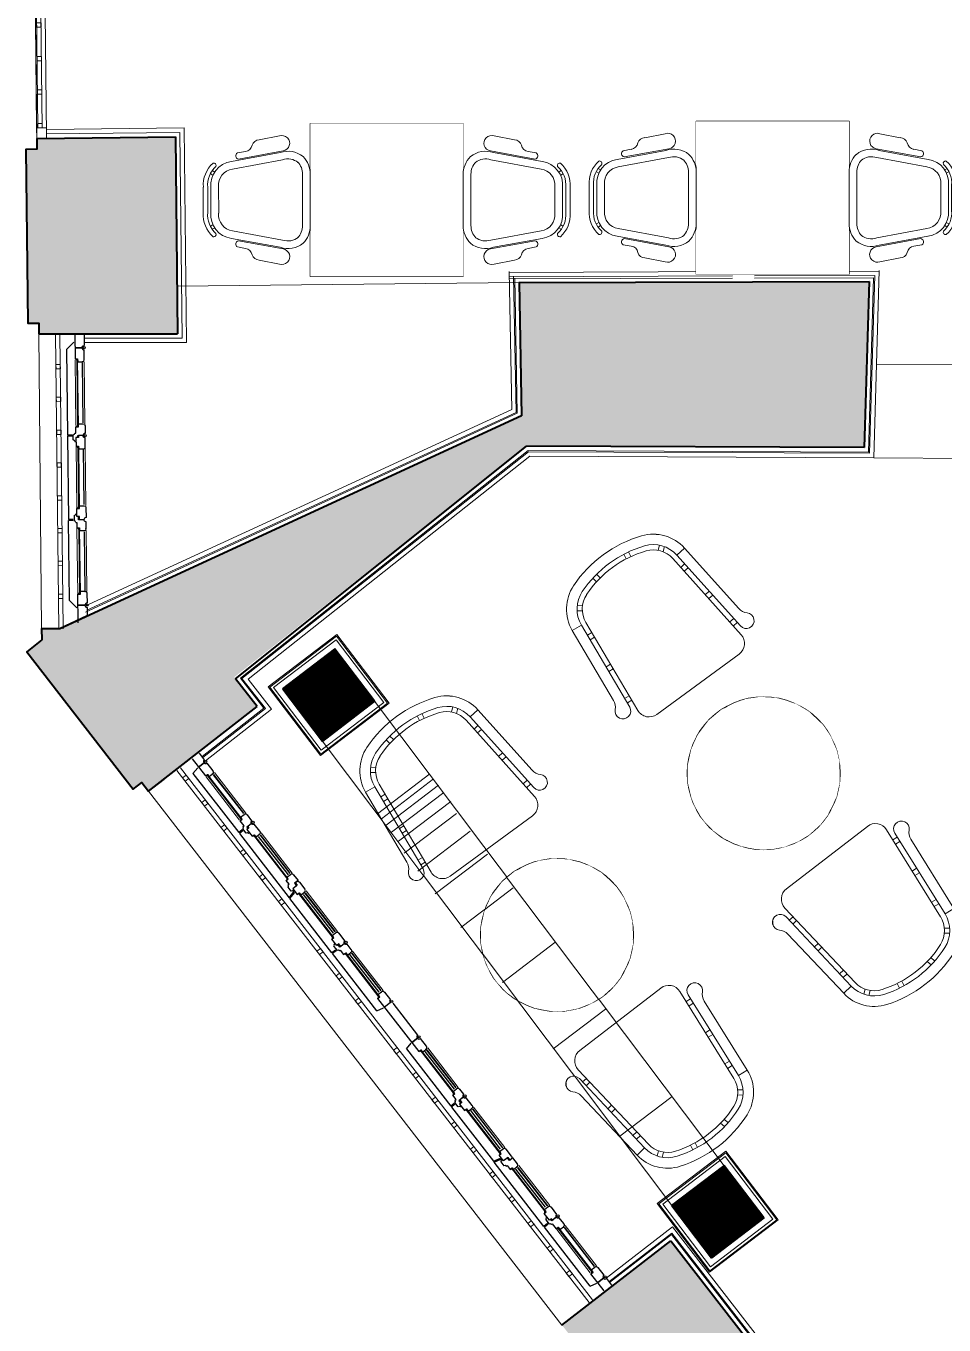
# Model space of a CAD drawing. Header units: millimetres. Extents: x 8884 to 18446, y 10737 to 16556.
# Drawn here: x 9733 to 10154, y 14722 to 15316 of the extents above; entities that cross this region are included whole.
import ezdxf

# ---------------------------------------------------------------- set-up
doc = ezdxf.new("R2010")
doc.units = ezdxf.units.MM
doc.set_wipeout_variables(frame=1)
doc.linetypes.add('ACAD_ISO07W100', pattern=[3, 0, -3])
doc.linetypes.add('DUZ', pattern=[0])
for name, color, linetype, lineweight in [('Duvar', 1, 'Continuous', 15), ('FURNITURE (3RDF)', 43, 'Continuous', 20), ('GYPSUM BOARD (3RDF)', 97, 'Continuous', 20), ('kalem_15', 105, 'DUZ', 15), ('kolon', 212, 'Continuous', 50), ('METAL (3RDF)', 252, 'Continuous', 15), ('ozgun_duvar', 251, 'DUZ', 9), ('PLASTER (3RDF)', 251, 'Continuous', 13), ('TRS-DVR-OZGN', 192, 'Continuous', 40), ('TRS-GRN-0.00', 221, 'Continuous', 0), ('TRS-GRN-0.05', 191, 'Continuous', 5), ('TRS-GRN-0.09', 197, 'Continuous', 9), ('TRS-GRN-0.13', 153, 'Continuous', 13), ('TRS-GRN-0.18', 152, 'Continuous', 18), ('TRS-GRN-0.20', 72, 'Continuous', 20), ('TRS-GRN-0.25', 54, 'Continuous', 25), ('TRS-ISR-ACLS', 53, 'ACAD_ISO07W100', 20), ('TRS_TRM_TASIYICI', 226, 'DUZ', 9), ('TUGLA DUVAR (3RDF)', 26, 'Continuous', 13), ('WALLPAPER (3RDF)', 63, 'Continuous', 13)]:
    doc.layers.add(name, color=color, linetype=linetype, lineweight=lineweight)
pattern_1 = [(45.60976326, (-107582.08845, -11156.5024), (-0.08932398658, 0.08744269793), [])]

# ---------------------------------------------------------------- blocks, each defined once
blk = doc.blocks.new('A$C5FAC0A27')
at = {"layer": 'TRS-GRN-0.00'}
for points in [[(337.55, 5.61), (3.59, 5.59)], [(68.21, 1.1), (3.59, 1.09)], [(264.39, 1.11), (75.15, 1.1)], [(333.96, 1.12), (267.35, 1.11)], [(269.34, 1.1), (333.96, 1.09)]]:
    blk.add_lwpolyline(points, dxfattribs=at)
at = {"layer": 'TRS-GRN-0.05'}
for points in [[(69.18, 3.67), (3.59, 3.66)], [(69.18, 1.67), (3.59, 1.66)], [(166.27, 3.67), (74.18, 3.67)], [(166.27, 1.67), (74.18, 1.67)], [(171.27, 3.67), (263.37, 3.67)], [(171.27, 1.67), (263.37, 1.67)], [(268.37, 3.67), (333.96, 3.66)], [(268.37, 1.67), (333.96, 1.66)]]:
    blk.add_lwpolyline(points, dxfattribs=at)
at = {"layer": 'TRS-GRN-0.09'}
for points in [[(-1.23, 5.61), (3.59, 5.61), (3.59, 1.11), (-1.23, 1.11)], [(73.88, 1.6), (69.48, 1.6)], [(71.68, 3.67), (71.68, 1.6)], [(170.97, 1.6), (166.57, 1.6)], [(168.77, 3.67), (168.77, 1.6)], [(268.07, 1.6), (263.67, 1.6)], [(265.87, 3.67), (265.87, 1.6)], [(338.77, 5.61), (333.96, 5.61), (333.96, 1.11), (338.77, 1.11)]]:
    blk.add_lwpolyline(points, dxfattribs=at)
at = {"layer": 'TRS-GRN-0.20'}
for points in [[(3.59, 3.66), (5.59, 3.66), (5.59, 1.66), (3.59, 1.66)], [(18.94, 3.66), (20.94, 3.66), (20.94, 1.66), (18.94, 1.66)], [(34.28, 3.66), (36.28, 3.66), (36.28, 1.66), (34.28, 1.66)], [(49.63, 3.66), (51.63, 3.66), (51.63, 1.66), (49.63, 1.66)], [(64.97, 3.66), (66.97, 3.66), (66.97, 1.66), (64.97, 1.66)], [(76.39, 3.66), (78.39, 3.66), (78.39, 1.66), (76.39, 1.66)], [(90, 3.66), (92, 3.66), (92, 1.66), (90, 1.66)], [(104.62, 3.66), (106.62, 3.66), (106.62, 1.66), (104.62, 1.66)], [(119.23, 3.67), (121.23, 3.67), (121.23, 1.67), (119.23, 1.67)], [(133.85, 3.67), (135.85, 3.67), (135.85, 1.67), (133.85, 1.67)], [(148.46, 3.67), (150.46, 3.67), (150.46, 1.67), (148.46, 1.67)], [(162.07, 3.67), (164.07, 3.67), (164.07, 1.67), (162.07, 1.67)], [(175.47, 3.67), (173.47, 3.67), (173.47, 1.67), (175.47, 1.67)], [(189.09, 3.67), (187.09, 3.67), (187.09, 1.67), (189.09, 1.67)], [(203.7, 3.67), (201.7, 3.67), (201.7, 1.67), (203.7, 1.67)], [(218.31, 3.67), (216.31, 3.67), (216.31, 1.67), (218.31, 1.67)], [(232.93, 3.66), (230.93, 3.66), (230.93, 1.66), (232.93, 1.66)], [(247.54, 3.66), (245.54, 3.66), (245.54, 1.66), (247.54, 1.66)], [(261.16, 3.66), (259.16, 3.66), (259.16, 1.66), (261.16, 1.66)], [(272.58, 3.66), (270.58, 3.66), (270.58, 1.66), (272.58, 1.66)], [(287.92, 3.66), (285.92, 3.66), (285.92, 1.66), (287.92, 1.66)], [(303.27, 3.66), (301.27, 3.66), (301.27, 1.66), (303.27, 1.66)], [(318.61, 3.66), (316.61, 3.66), (316.61, 1.66), (318.61, 1.66)], [(333.96, 3.66), (331.96, 3.66), (331.96, 1.66), (333.96, 1.66)]]:
    blk.add_lwpolyline(points, close=True, dxfattribs=at)
for points in [[(69.18, 3.67), (69.18, 1.6), (69.48, 1.6), (69.48, 1.2), (70.18, 1.2)], [(69.18, 3.67), (74.18, 3.67)], [(73.18, 1.2), (73.88, 1.2), (73.88, 1.6), (74.18, 1.6), (74.18, 3.67)], [(166.27, 3.67), (166.27, 1.6), (166.57, 1.6), (166.57, 1.2), (167.27, 1.2)], [(166.27, 3.67), (171.27, 3.67)], [(170.27, 1.2), (170.97, 1.2), (170.97, 1.6), (171.27, 1.6), (171.27, 3.67)], [(264.37, 1.2), (263.67, 1.2), (263.67, 1.6), (263.37, 1.6), (263.37, 3.67)], [(268.37, 3.67), (263.37, 3.67)], [(268.37, 3.67), (268.37, 1.6), (268.07, 1.6), (268.07, 1.2), (267.37, 1.2)]]:
    blk.add_lwpolyline(points, dxfattribs=at)
for centre in [(71.68, 1.54), (168.77, 1.54), (265.87, 1.54)]:
    blk.add_arc(centre, 1.54, 192.68038, 347.31962, dxfattribs=at)
at = {"layer": 'TRS-ISR-ACLS'}
for points in [[(71.68, 3.67), (71.68, 100.76)], [(265.87, 3.67), (265.87, 100.76)]]:
    blk.add_lwpolyline(points, dxfattribs=at)
for centre, start, end in [((71.68, 3.67), 0.0049, 90), ((265.87, 3.67), 90, 179.9951)]:
    blk.add_arc(centre, 97.09, start, end, dxfattribs=at)
blk = doc.blocks.new('SAND5')
blk.add_wipeout([(-48.26, -3.77), (-37.37, -3.99), (-12.67, -3.95), (-6.83, -3.84), (-4.1, -2.29), (-2.85, 0.45), (-3.3, 6.05), (-1.31, 6.25), (-0.23, 2.62), (3.2, 2.09), (4.77, 4.04), (3.9, 6.97), (2.82, 8.41), (-0.05, 33.49), (-0.81, 40.99), (-4.12, 49.21), (-9.22, 53.5), (-17.9, 56.28), (-29.02, 57.19), (-39.57, 55.6), (-48.89, 51.03), (-53.48, 43.27), (-53.71, 40.89), (-56.55, 13.9), (-57.42, 8.32), (-59.24, 5.78), (-59.07, 3.22), (-57.78, 1.99), (-54.79, 2.18), (-53.47, 4.39), (-53.29, 6.17), (-51.3, 5.97), (-51.74, 1.49), (-50.47, -2.36), (-50.47, -2.36)])
for p, q in [((-35.83, 52.38), (-35.48, 50.42)), ((-33.86, 52.73), (-33.51, 50.77)), ((-20.88, 52.76), (-21.23, 50.78)), ((-18.91, 52.41), (-19.26, 50.44)), ((-48.06, 45.9), (-46.48, 44.67)), ((-46.84, 47.48), (-45.26, 46.26)), ((-7.89, 47.54), (-9.46, 46.31)), ((-6.66, 45.96), (-8.23, 44.73)), ((-53.89, 40.91), (-56.93, 10.04)), ((-49.91, 40.51), (-53.89, 40.91)), ((-49.91, 40.51), (-53.47, 4.39)), ((-47.92, 40.32), (-51.74, 1.49)), ((-6.78, 40.38), (-2.84, 1.56)), ((-4.79, 40.58), (-0.81, 40.99)), ((-4.79, 40.58), (-1.13, 4.47)), ((-0.81, 40.99), (2.32, 10.14)), ((-50.35, 36.03), (-48.36, 35.83)), ((-4.34, 36.1), (-6.33, 35.9)), ((-50.55, 34.04), (-48.56, 33.84)), ((-4.14, 34.11), (-6.13, 33.91)), ((-51.92, 20.1), (-49.93, 19.91)), ((-51.72, 22.09), (-49.73, 21.9)), ((-2.92, 22.17), (-4.91, 21.97)), ((-2.72, 20.18), (-4.71, 19.98)), ((-53.29, 6.17), (-51.3, 5.97)), ((-53.09, 8.16), (-51.1, 7.97)), ((-1.51, 8.24), (-3.5, 8.04)), ((-1.31, 6.25), (-3.3, 6.05)), ((-46.76, -4), (-7.81, -3.94))]:
    blk.add_line(p, q)
for centre, radius, start, end in [((-27.3, 10.14), 47.09, 70.1191, 110.0601), ((-37.97, 39.34), 16, 110.0601, 174.379), ((-37.97, 39.34), 12, 110.0601, 174.379), ((-27.3, 10.14), 43.09, 70.1191, 110.0601), ((-27.3, 10.14), 41.09, 70.1191, 110.0601), ((-16.73, 39.37), 12, 5.8002, 70.1191), ((-16.73, 39.37), 16, 5.8002, 70.1191), ((-37.97, 39.34), 10, 110.0601, 174.379), ((-16.73, 39.37), 10, 5.8002, 70.1191), ((-61.9, 10.53), 5, 312.9694, 354.379), ((7.29, 10.64), 5, 185.8002, 227.2098), ((-56.45, 4.68), 3, 132.9694, 354.379), ((1.86, 4.77), 3, 185.8002, 47.2098), ((-46.77, 1), 5, 174.379, 270.0896), ((-7.82, 1.06), 5, 270.0896, 5.8002)]:
    blk.add_arc(centre, radius, start, end)
blk = doc.blocks.new('SDFGFSDG')
at = {"layer": 'METAL (3RDF)'}
for p, q in [((138367.23, -15808.35), (138527.25, -16021.01, -33.18)), ((138343.31, -15826.56), (138503.38, -16039.19, -33.18)), ((138392.62, -15841.68), (138368.7, -15859.9)), ((138394.35, -15843.96), (138370.43, -15862.18)), ((138396.57, -15846.88), (138372.65, -15865.1)), ((138399.04, -15850.12), (138375.12, -15868.33)), ((138402.22, -15854.29), (138378.3, -15872.51)), ((138404.78, -15859.72, -28.24), (138380.86, -15877.94, -28.24)), ((138411.02, -15867.9, -28.24), (138387.09, -15886.12, -28.24)), ((138418.97, -15878.35, -28.24), (138395.05, -15896.57, -28.24)), ((138430.75, -15893.81, -28.24), (138406.82, -15912.03, -28.24)), ((138449.82, -15918.86, -28.24), (138425.9, -15937.08, -28.24)), ((138472.99, -15949.29, -28.24), (138449.07, -15967.5, -28.24)), ((138503.46, -15989.29, -28.24), (138479.53, -16007.51, -28.24))]:
    blk.add_line(p, q, dxfattribs=at)
blk = doc.blocks.new('DFGDFG')
at = {"linetype": 'Continuous'}
blk.add_wipeout([(138043.92, -15144.7), (138042.36, -15140.33), (138042.18, -15138.09), (138044.24, -15132.98), (138045.79, -15131.28), (138046.62, -15130.6), (138046.44, -15130.21), (138045.42, -15130.52), (138044.19, -15130.48), (138043.15, -15130.08), (138042.17, -15129.24), (138041.59, -15128.22), (138041.38, -15127.08), (138041.62, -15125.72), (138042.35, -15124.56), (138043.08, -15123.96), (138051.81, -15118.32), (138052.47, -15117.99), (138053.32, -15117.78), (138054.45, -15117.83), (138055.12, -15118.05), (138055.7, -15118.38), (138056.52, -15118.72), (138057.5, -15118.86), (138059, -15118.54), (138059.95, -15117.91), (138062.71, -15116.08), (138063.34, -15116.07), (138064.17, -15116.51), (138064.55, -15117.19), (138064.58, -15117.82), (138064.34, -15118.44), (138064.61, -15118.85), (138067.75, -15116.77), (138069.07, -15116.02), (138071.2, -15115.26), (138072.9, -15114.98), (138074.26, -15114.95), (138075.3, -15115.04), (138076.28, -15115.22), (138076.51, -15113.94), (138075.36, -15113.79), (138074.36, -15113.77), (138074.08, -15113.77), (138073.6, -15113.36), (138073.42, -15112.79), (138073.51, -15112.33), (138073.77, -15111.95), (138074.01, -15111.77), (138077.47, -15112.08), (138080, -15112.92), (138081.35, -15113.63), (138082.56, -15114.44), (138083.61, -15115.32), (138084.64, -15116.39), (138085.83, -15117.66), (138090.32, -15122.33), (138093.1, -15125.2), (138094.71, -15127.01), (138095.81, -15128.76), (138096.62, -15130.65), (138097.02, -15132.09), (138097.32, -15134.86), (138097.28, -15136.01), (138097.09, -15136.25), (138096.23, -15136.56), (138095.51, -15136.22), (138095.28, -15135.87), (138095.32, -15134.94), (138095.2, -15133.32), (138093.93, -15133.6), (138094.12, -15135.53), (138093.93, -15137.66), (138093.45, -15139.4), (138092.17, -15141.87), (138091.27, -15143.1), (138090.5, -15144.16), (138089.63, -15145.37), (138090.03, -15145.66), (138090.22, -15145.4), (138090.75, -15145.2), (138091.38, -15145.22), (138091.95, -15145.49), (138092.26, -15145.79), (138092.49, -15146.24), (138092.55, -15146.89), (138092.18, -15147.58), (138090.32, -15150.17), (138089.76, -15151.05), (138089.52, -15152.22), (138089.61, -15153.19), (138089.88, -15153.95), (138090.11, -15154.36), (138090.41, -15155.25), (138090.43, -15156.44), (138089.91, -15157.81), (138083.55, -15166.78), (138082.51, -15167.59), (138081.38, -15167.96), (138080.29, -15167.95), (138079.31, -15167.64), (138078.3, -15166.91), (138077.74, -15166.13), (138077.48, -15165.53), (138077.33, -15164.74), (138077.39, -15163.78), (138077.64, -15162.98), (138078.05, -15162.3), (138077.74, -15162.08), (138076.36, -15163.69), (138074.87, -15164.89), (138072.81, -15165.98), (138070.14, -15166.68), (138068, -15166.58), (138066.3, -15166.15), (138064.44, -15165.34), (138062.46, -15163.95), (138043.91, -15144.68)], dxfattribs=at).dxf.layer = 'FURNITURE (3RDF)'
at = {"layer": 'FURNITURE (3RDF)', "linetype": 'Continuous'}
for p, q in [((138062.71, -15116.08), (138059.58, -15118.15)), ((138076.28, -15115.22), (138076.62, -15113.96)), ((138077.82, -15115.79), (138078.16, -15114.53)), ((138051.39, -15118.64), (138043.43, -15123.77)), ((138064.34, -15118.44), (138046.96, -15129.91)), ((138048.5, -15129.49), (138067.41, -15117)), ((138069.45, -15119.86), (138049.97, -15132.67)), ((138079.56, -15121.27), (138088.02, -15130.07)), ((138082.35, -15119.09), (138090.31, -15127.38)), ((138083.42, -15118.06), (138091.41, -15126.39)), ((138092.87, -15124.99), (138084.87, -15116.66)), ((138093.42, -15132.04), (138094.69, -15131.75)), ((138093.93, -15133.6), (138095.2, -15133.32)), ((138047.96, -15143.81), (138064.2, -15160.73)), ((138089.01, -15140.24), (138075.41, -15159.18)), ((138090.22, -15145.4), (138078.05, -15162.3)), ((138078.53, -15160.78), (138091.78, -15142.39)), ((138045.45, -15146.29), (138061.62, -15163.13)), ((138092.51, -15147.13), (138090.32, -15150.17)), ((138089.49, -15158.33), (138084.03, -15166.08))]:
    blk.add_line(p, q, dxfattribs=at)
for centre, major_axis, start_param, end_param in [((138063.05, -15117.59), (1.12, 1.08), -1.346349, 1.03111), ((138073.73, -15125.84), (7.9, 7.58), -0.101483, 1.427666), ((138074.54, -15112.75), (0.809, 0.777), 1.298228, 3.525819), ((138074.43, -15125.16), (9.71, 9.32), -0.078697, 0.841205), ((138074.43, -15125.16), (8.26, 7.93), -0.092568, 0.841206), ((138053.69, -15121.25), (2.54, 2.43), 0.304082, 1.526645), ((138057.53, -15115.22), (2.64, 2.53), 3.322007, 4.559654), ((138073.73, -15125.84), (5.35, 5.14), -0.101482, 1.427653), ((138044.95, -15126.99), (2.58, 2.48), 1.249219, 4.552168), ((138083.21, -15135.72), (7.9, 7.58), -1.427666, 0.101482), ((138083.91, -15135.05), (8.26, 7.93), -0.841206, 0.092568), ((138083.91, -15135.05), (9.71, 9.32), -0.841205, 0.078697), ((138053.08, -15139.44), (7.96, 7.64), 1.240098, 2.24946), ((138053.08, -15139.44), (5.41, 5.2), 1.24009, 2.249465), ((138083.21, -15135.72), (5.35, 5.14), -1.427653, 0.10148), ((138053.6, -15138.22), (8.27, 7.94), 2.360709, 3.157445), ((138053.6, -15138.22), (5.72, 5.49), 2.365822, 3.157445), ((138096.32, -15135.45), (0.809, 0.777), 2.757366, 4.984957), ((138091.01, -15146.73), (1.12, 1.08), -1.03111, 1.346349), ((138093.16, -15152.34), (2.64, 2.53), 1.723532, 2.961178), ((138086.97, -15155.93), (2.54, 2.43), -1.526645, -0.304082), ((138070.01, -15155.33), (8.27, 7.94), 3.12574, 3.922477), ((138070.01, -15155.33), (5.72, 5.49), 3.12574, 3.917362), ((138068.78, -15155.79), (5.41, 5.2), 4.033721, 5.043095), ((138068.78, -15155.79), (7.96, 7.64), 4.033726, 5.043087), ((138080.89, -15164.43), (2.58, 2.48), 1.731018, 5.033966)]:
    blk.add_ellipse(centre, major_axis=major_axis, ratio=0.99143, start_param=start_param, end_param=end_param, dxfattribs=at)
blk = doc.blocks.new('sdgdfgds')
at = {"layer": 'FURNITURE (3RDF)', "linetype": 'Continuous'}
blk.add_lwpolyline([(137773.72, -15467.92), (137843.72, -15467.92), (137843.72, -15537.92), (137773.72, -15537.92), (137773.72, -15467.92)], dxfattribs=at)
at = {"linetype": 'Continuous'}
blk.add_wipeout([(137773.72, -15467.92), (137843.72, -15467.92), (137843.72, -15537.92), (137773.72, -15537.92)], dxfattribs=at).dxf.layer = 'FURNITURE (3RDF)'
at = {"layer": 'FURNITURE (3RDF)', "rotation": 46.18456237769989}
blk.add_blockref('DFGDFG', (31293.82, -104591.54), dxfattribs=at)
at = {"layer": 'FURNITURE (3RDF)', "xscale": -1, "rotation": 133.8154376223001}
blk.add_blockref('DFGDFG', (31293.82, 73585.71), dxfattribs=at)

msp = doc.modelspace()

# ---------------------------------------------------------------- hatches: boundary and pattern name
at = {"layer": 'ozgun_duvar'}
h = msp.add_hatch(dxfattribs=at)
h.set_pattern_fill('DOTS', color=256, scale=0.4, style=0)
h.set_pattern_definition([(0, (19999.1183, 8091.67544), (0.3175, 0.635), [0, -0.635])])
h.paths.add_polyline_path([(9758.85, 15175.12), (9802.81, 15175.21), (9801.82, 15265.28), (9758.27, 15264.67), (9746.34, 15264.67), (9738.34, 15264.58), (9738.39, 15259.58), (9733.39, 15259.53), (9734.27, 15180.03), (9739.27, 15180.09), (9739.23, 15175.09), (9747.33, 15175.17), (9747.67, 15175.08), (9758.85, 15175.13)])
h.paths.add_polyline_path([(10260.18, 15198.61), (10259.8, 15122.46), (10264.55, 15122.44), (10264.93, 15198.61)])
h.paths.add_polyline_path([(10117.03, 15123.05), (10119.27, 15198.61), (9959.14, 15198.61), (9960.25, 15137.61), (9761.48, 15046.01), (9751.5, 15041.41), (9748.82, 15040.18), (9740.54, 15040.09), (9740.58, 15035.09), (9733.77, 15029.58), (9782.46, 14966.74), (9786.41, 14969.8), (9789.47, 14965.85), (9796.58, 14971.35), (9805.64, 14978.47), (9839.14, 15004.61), (9828.73, 15018.05), (9962.5, 15123.69)])
h = msp.add_hatch(dxfattribs=at)
h.set_pattern_fill('DOTS', color=256, scale=0.4, style=0)
h.set_pattern_definition([(0, (19999.1183, 8091.67544), (0.3175, 0.635), [0, -0.635])])
h.paths.add_polyline_path([(9985.83, 14727.09), (9978.72, 14721.58), (9981.78, 14717.63), (9977.83, 14714.57), (10026.52, 14651.72), (10030.47, 14654.78), (10033.54, 14650.83), (10040.67, 14656.32), (10049.75, 14663.4), (10083.34, 14689.42), (10028.52, 14760.17), (9994.94, 14734.15)])
at = {"layer": 'TRS_TRM_TASIYICI'}
h = msp.add_hatch(dxfattribs=at)
h.set_pattern_fill('ANSI31', color=256, angle=0.60976)
h.set_pattern_definition(pattern_1)
h.paths.add_polyline_path([(9850.91, 15012.68), (9869.08, 14988.81), (9892.95, 15006.99), (9874.78, 15030.85)])
h = msp.add_hatch(dxfattribs=at)
h.set_pattern_fill('ANSI31', color=256, angle=0.60976)
h.set_pattern_definition(pattern_1)
h.paths.add_polyline_path([(10029.02, 14776.26), (10047.2, 14752.39), (10071.06, 14770.57), (10052.89, 14794.43)])

# ---------------------------------------------------------------- linework, layer by layer
at = {"layer": 'Duvar'}
msp.add_line((9959.14, 15198.61), (9802.57, 15196.88, 33.18), dxfattribs=at)
at = {"layer": 'FURNITURE (3RDF)', "ltscale": 20}
for centre in [(10071.06, 14974.06), (9976.47, 14900.06)]:
    msp.add_circle(centre, 35, dxfattribs=at)
at = {"layer": 'GYPSUM BOARD (3RDF)'}
for points in [[(9844.95, 15013.49), (9868.28, 14982.86), (9898.91, 15006.18), (9875.58, 15036.81)], [(9846.7, 15013.25), (9868.52, 14984.61), (9897.16, 15006.42), (9875.34, 15035.06)], [(10023.06, 14777.07), (10046.39, 14746.44), (10077.02, 14769.76), (10053.69, 14800.39)], [(10024.82, 14776.83), (10046.63, 14748.19), (10075.27, 14770), (10053.46, 14798.64)]]:
    msp.add_lwpolyline(points, close=True, dxfattribs=at)
at = {"layer": 'kalem_15'}
for p, q in [((10122.66, 15161.2, -0.38), (10255.49, 15161.07, 0.3)), ((10121.4, 15118.34, -0.38), (10255.28, 15117.83, 0.3))]:
    msp.add_line(p, q, dxfattribs=at)
at = {"layer": 'kolon'}
for points in [[(9850.91, 15012.68), (9869.08, 14988.81), (9892.95, 15006.99), (9874.78, 15030.85)], [(10029.02, 14776.26), (10047.2, 14752.39), (10071.06, 14770.57), (10052.89, 14794.43)]]:
    msp.add_lwpolyline(points, close=True, dxfattribs=at)
at = {"layer": 'PLASTER (3RDF)'}
for p, q in [((10056.78, 15200.61), (9954.61, 15200.28)), ((9957.11, 15200.6), (9958.22, 15138.88)), ((10121.33, 15200.82), (10066.78, 15200.64)), ((10121.33, 15200.82, -0.38), (10118.97, 15120.96, -0.38)), ((9958.22, 15138.88), (9760.6, 15047.83)), ((9963.19, 15121.69), (10118.97, 15120.96)), ((9842.31, 15003.79), (9831.56, 15017.57)), ((9814.01, 14981.7), (9842.31, 15003.79))]:
    msp.add_line(p, q, dxfattribs=at)
at = {"layer": 'PLASTER (3RDF)', "elevation": 66.36}
msp.add_lwpolyline([(9759.97, 15173.13), (9804.84, 15173.22), (9803.79, 15267.3), (9742.79, 15266.63)], dxfattribs=at)
at = {"layer": 'PLASTER (3RDF)'}
msp.add_lwpolyline([(10057.76, 14667.07), (10086.14, 14689.06), (10028.88, 14762.97), (10000.5, 14740.99)], dxfattribs=at)
at = {"layer": 'TRS-DVR-OZGN'}
for p, q in [((9801.82, 15265.28, 33.18), (9802.81, 15175.21, 33.18)), ((10119.32, 15199.04, -0.68), (10117.03, 15123.05, -0.38)), ((10117.03, 15123.05, 0.03), (9962.5, 15123.69)), ((9839.14, 15004.61), (9829.29, 15017.22)), ((10028.52, 14760.17), (10083.34, 14689.42))]:
    msp.add_line(p, q, dxfattribs=at)
for points in [[(9738.34, 15264.58), (9801.82, 15265.28)], [(9738.34, 15264.58), (9738.39, 15259.58), (9733.39, 15259.53), (9734.27, 15180.03), (9739.27, 15180.09), (9739.33, 15175.09)], [(9959.14, 15198.61), (9960.25, 15137.61)], [(9739.33, 15175.09), (9802.81, 15175.21)], [(9960.25, 15137.61), (9748.82, 15040.18)], [(9829.29, 15017.22), (9962.5, 15123.69)], [(9761.22, 15045.9), (9748.82, 15040.18)], [(9748.82, 15040.18), (9740.53, 15040.09), (9740.58, 15035.09)], [(9740.58, 15035.09), (9733.77, 15029.58)], [(9740.58, 15035.09), (9733.77, 15029.58), (9782.46, 14966.74), (9786.41, 14969.8), (9789.47, 14965.85), (9796.58, 14971.35)], [(9740.58, 15035.09), (9733.77, 15029.58), (9782.46, 14966.74), (9786.41, 14969.8), (9789.47, 14965.85), (9839.14, 15004.61)], [(9978.72, 14721.58), (10028.52, 14760.17)]]:
    msp.add_lwpolyline(points, dxfattribs=at)
for points, elevation in [([(9959.03, 15198.61), (10119.28, 15199.04)], -0.68), ([(9740.53, 15040.09), (9740.58, 15035.09)], -33.18)]:
    msp.add_lwpolyline(points, dxfattribs=dict(at, elevation=elevation))
at = {"layer": 'TRS-GRN-0.00'}
for p, q in [((9746.96, 15175.1, 33.18), (9748.46, 15040.03, 33.18)), ((9748.96, 15175.11, 33.18), (9750.45, 15040.2, 33.18)), ((9755.85, 15163.15, 66.36), (9756.21, 15133.13, 33.55)), ((9759.06, 15161.89, 66.36), (9759.39, 15134.47, 33.55)), ((9759.29, 15161.89, 66.36), (9759.62, 15134.47, 33.55)), ((9760.4, 15133.98, 33.55), (9760.06, 15162.4, 66.36)), ((9756.64, 15095.16, 33.18), (9756.31, 15123.73, 33.55)), ((9759.53, 15122.47, 33.55), (9759.82, 15096.99, 33.18)), ((9759.75, 15122.47, 33.55), (9760.05, 15097, 33.18)), ((9760.83, 15096.51, 33.18), (9760.51, 15123.48, 33.55)), ((9757.08, 15056.02, 33.18), (9756.74, 15086.36, 33.18)), ((9760.27, 15057.35, 33.18), (9759.96, 15084.59, 33.18)), ((9760.49, 15057.36, 33.18), (9760.18, 15084.6, 33.18)), ((9760.95, 15085.11, 33.18), (9761.27, 15057.37, 33.18)), ((9802.5, 14975.31), (9991.14, 14731.84)), ((9804.08, 14976.54), (9992.72, 14733.06))]:
    msp.add_line(p, q, dxfattribs=at)
at = {"layer": 'TRS-GRN-0.05'}
for p, q in [((9757.04, 15163.67, 66.36), (9756.64, 15163.66, 66.36)), ((9757.01, 15132.64, 33.55), (9756.64, 15163.66, 66.36)), ((9757.41, 15132.65, 33.55), (9757.04, 15163.67, 66.36)), ((9757.41, 15132.65, 33.55), (9757.01, 15132.64, 33.55)), ((9757.11, 15123.74, 33.55), (9757.44, 15095.17, 33.18)), ((9757.11, 15123.74, 33.55), (9757.44, 15095.17, 33.18)), ((9757.44, 15095.17, 33.18), (9757.11, 15123.74, 33.55)), ((9757.53, 15122.45, 33.55), (9757.84, 15095.17, 33.18)), ((9757.53, 15122.45, 33.55), (9757.84, 15095.17, 33.18)), ((9757.84, 15095.17, 33.18), (9757.53, 15122.45, 33.55)), ((9757.88, 15056.03, 33.18), (9757.54, 15086.37, 33.18)), ((9758.28, 15056.04, 33.18), (9757.94, 15086.37, 33.18)), ((9816.45, 14973.56), (9816.13, 14973.32)), ((9832.08, 14952.73), (9816.13, 14973.32)), ((9832.4, 14952.98), (9816.45, 14973.56)), ((9832.4, 14952.98), (9832.08, 14952.73)), ((9837.54, 14945.69), (9853.14, 14925.55)), ((9837.85, 14945.94), (9853.46, 14925.8)), ((9853.14, 14925.55), (9852.51, 14925.06)), ((9853.14, 14925.55), (9852.51, 14925.06)), ((9858.17, 14919.07), (9874.03, 14898.6)), ((9858.17, 14919.07), (9874.03, 14898.6)), ((9874.03, 14898.6), (9858.29, 14918.91)), ((9858.48, 14919.31), (9874.34, 14898.84)), ((9858.48, 14919.31), (9874.34, 14898.84)), ((9874.34, 14898.84), (9858.6, 14919.16)), ((9894.97, 14871.56), (9879.42, 14891.64)), ((9895.29, 14871.81), (9879.73, 14891.88)), ((9913.78, 14847.29), (9929.33, 14827.21)), ((9913.78, 14847.29), (9929.33, 14827.21)), ((9914.09, 14847.54), (9929.65, 14827.46)), ((9950.59, 14799.78), (9934.72, 14820.26)), ((9950.59, 14799.78), (9934.72, 14820.26)), ((9934.72, 14820.26), (9950.46, 14799.94)), ((9950.9, 14800.03), (9935.04, 14820.5)), ((9950.9, 14800.03), (9935.04, 14820.5)), ((9935.04, 14820.5), (9950.78, 14800.19)), ((9955.61, 14793.3), (9954.98, 14792.81)), ((9955.61, 14793.3), (9954.98, 14792.81)), ((9971.21, 14773.16), (9955.61, 14793.3)), ((9971.53, 14773.4), (9955.92, 14793.55)), ((9976.98, 14766.37), (9976.67, 14766.12)), ((9976.67, 14766.12), (9992.62, 14745.53)), ((9976.98, 14766.37), (9992.93, 14745.78)), ((9992.93, 14745.78), (9992.62, 14745.53))]:
    msp.add_line(p, q, dxfattribs=at)
for centre, start, end in [((9755.46, 15162.45, 66.36), 18.92039, 72.34757), ((9755.81, 15133.82, 33.55), 288.92039, 342.34757), ((9755.93, 15122.53, 33.55), 18.92039, 72.34757), ((9756.23, 15096.35, 33.18), 288.92039, 342.34757), ((9756.36, 15085.16, 33.18), 18.92039, 72.34757), ((9756.68, 15057.22, 33.18), 288.92039, 342.34757)]:
    msp.add_arc(centre, 1.26, start, end, dxfattribs=at)
at = {"layer": 'TRS-GRN-0.09'}
for p, q in [((9819.13, 14973.37), (9832.88, 14955.62)), ((9819.31, 14973.5), (9833.06, 14955.76)), ((9840.54, 14945.74), (9854.12, 14928.21)), ((9840.71, 14945.88), (9854.3, 14928.35)), ((9861.1, 14919.2), (9874.82, 14901.49)), ((9861.28, 14919.33), (9875, 14901.63)), ((9895.77, 14874.45), (9882.42, 14891.69)), ((9895.95, 14874.59), (9882.59, 14891.82)), ((9916.78, 14847.34), (9930.13, 14830.11)), ((9916.95, 14847.48), (9930.31, 14830.24)), ((9951.44, 14802.6), (9937.72, 14820.3)), ((9951.62, 14802.73), (9937.9, 14820.44)), ((9972.01, 14776.05), (9958.42, 14793.58)), ((9972.19, 14776.19), (9958.6, 14793.72)), ((9993.41, 14748.43), (9979.67, 14766.17)), ((9993.59, 14748.56), (9979.84, 14766.31))]:
    msp.add_line(p, q, dxfattribs=at)
at = {"layer": 'TRS-GRN-0.09', "elevation": 33.18}
for points in [[(9747.12, 15161.09), (9749.12, 15161.12), (9749.14, 15159.12), (9747.14, 15159.09)], [(9747.28, 15146.09), (9749.28, 15146.11), (9749.3, 15144.11), (9747.31, 15144.09)], [(9747.45, 15131.08), (9749.45, 15131.1), (9749.47, 15129.1), (9747.47, 15129.08)], [(9747.62, 15116.07), (9749.61, 15116.09), (9749.64, 15114.09), (9747.64, 15114.07)], [(9747.78, 15101.06), (9749.78, 15101.08), (9749.8, 15099.08), (9747.8, 15099.06)], [(9747.95, 15086.05), (9749.95, 15086.08), (9749.97, 15084.08), (9747.97, 15084.05)], [(9748.11, 15071.05), (9750.11, 15071.07), (9750.14, 15069.07), (9748.14, 15069.05)], [(9748.28, 15056.04), (9750.28, 15056.06), (9750.3, 15054.06), (9748.3, 15054.04)]]:
    msp.add_lwpolyline(points, close=True, dxfattribs=at)
at = {"layer": 'TRS-GRN-0.09'}
for points in [[(9805.1, 14971.97), (9806.68, 14973.19), (9807.9, 14971.61), (9806.32, 14970.38)], [(9813.87, 14960.64), (9815.46, 14961.86), (9816.68, 14960.28), (9815.1, 14959.05)], [(9822.65, 14949.3), (9824.23, 14950.53), (9825.46, 14948.95), (9823.88, 14947.72)], [(9831.43, 14937.97), (9833.01, 14939.2), (9834.24, 14937.62), (9832.66, 14936.39)], [(9840.21, 14926.64), (9841.79, 14927.87), (9843.02, 14926.29), (9841.44, 14925.06)], [(9848.99, 14915.31), (9850.57, 14916.54), (9851.8, 14914.96), (9850.21, 14913.73)], [(9866.55, 14892.65), (9868.13, 14893.88), (9869.35, 14892.3), (9867.77, 14891.07)], [(9875.32, 14881.32), (9876.91, 14882.55), (9878.13, 14880.97), (9876.55, 14879.74)], [(9884.1, 14869.99), (9885.68, 14871.22), (9886.91, 14869.63), (9885.33, 14868.41)], [(9901.66, 14847.33), (9903.24, 14848.55), (9904.47, 14846.97), (9902.89, 14845.75)], [(9910.44, 14836), (9912.02, 14837.22), (9913.25, 14835.64), (9911.66, 14834.42)], [(9919.22, 14824.67), (9920.8, 14825.89), (9922.02, 14824.31), (9920.44, 14823.09)], [(9928, 14813.34), (9929.58, 14814.56), (9930.8, 14812.98), (9929.22, 14811.76)], [(9936.78, 14802.01), (9938.36, 14803.23), (9939.58, 14801.65), (9938, 14800.43)], [(9945.55, 14790.68), (9947.13, 14791.9), (9948.36, 14790.32), (9946.78, 14789.1)], [(9954.33, 14779.35), (9955.91, 14780.57), (9957.14, 14778.99), (9955.56, 14777.77)], [(9963.11, 14768.02), (9964.69, 14769.24), (9965.92, 14767.66), (9964.34, 14766.44)], [(9971.89, 14756.69), (9973.47, 14757.91), (9974.7, 14756.33), (9973.11, 14755.1)], [(9980.67, 14745.36), (9982.25, 14746.58), (9983.47, 14745), (9981.89, 14743.77)]]:
    msp.add_lwpolyline(points, close=True, dxfattribs=at)
for centre, start, end in [((9815.92, 14971.64), 56.05394, 109.48112), ((9830.41, 14952.94), 326.05394, 19.48112), ((9837.32, 14944.02), 56.05394, 109.48112), ((9851.47, 14925.76), 326.05394, 19.48112), ((9872.35, 14898.81), 326.05394, 19.48112), ((9879.2, 14889.96), 56.05394, 109.48112), ((9893.3, 14871.77), 326.05394, 19.48112), ((9913.56, 14845.62), 56.05394, 109.48112), ((9927.66, 14827.43), 326.05394, 19.48112), ((9934.51, 14818.58), 56.05394, 109.48112), ((9955.39, 14791.62), 56.05394, 109.48112), ((9969.54, 14773.37), 326.05394, 19.48112), ((9976.45, 14764.44), 56.05394, 109.48112), ((9990.94, 14745.75), 326.05394, 19.48112)]:
    msp.add_arc(centre, 1.26, start, end, dxfattribs=at)
at = {"layer": 'TRS-GRN-0.13'}
for p, q in [((9833.98, 14955.84), (9819.62, 14974.37)), ((9815.81, 14972.43), (9831.15, 14952.64)), ((9855.22, 14928.42), (9841.02, 14946.75)), ((9875.92, 14901.71), (9861.59, 14920.2)), ((9882.9, 14892.69), (9896.87, 14874.67)), ((9931.22, 14830.32), (9917.26, 14848.35)), ((9938.21, 14821.31), (9952.54, 14802.81)), ((9958.91, 14794.59), (9973.11, 14776.27)), ((9980.15, 14767.18), (9994.51, 14748.64)), ((9991.68, 14745.44), (9976.34, 14765.24))]:
    msp.add_line(p, q, dxfattribs=at)
at = {"layer": 'TRS-GRN-0.18'}
for p, q in [((9740.53, 15040.09, -33.18), (9739.23, 15175.09, -33.18)), ((9978.72, 14721.58), (9789.47, 14965.85))]:
    msp.add_line(p, q, dxfattribs=at)
msp.add_lwpolyline([(9734.58, 15604.56), (9738.34, 15264.58)], dxfattribs=at)
at = {"layer": 'TRS-GRN-0.25'}
for p, q in [((9751.99, 15167.94, 66.36), (9755.26, 15171.36, 66.36)), ((9751.99, 15167.94, 66.36), (9752.46, 15128.79, 33.55)), ((9757.04, 15163.67, 66.36), (9757.06, 15162.37, 66.36)), ((9754.51, 15128.81, 33.55), (9752.46, 15128.79, 33.55)), ((9754.51, 15128.31, 33.55), (9752.46, 15128.29, 33.55)), ((9752.46, 15128.29, 33.55), (9752.91, 15090.22, 33.18)), ((9755.75, 15129.73, 33.55), (9756.25, 15129.73, 33.55)), ((9755.79, 15125.83, 33.55), (9756.29, 15125.83, 33.55)), ((9756.17, 15092.75, 33.18), (9756.67, 15092.76, 33.18)), ((9754.95, 15090.24, 33.18), (9752.9, 15090.22, 33.18)), ((9754.95, 15089.74, 33.18), (9752.9, 15089.72, 33.18)), ((9753.32, 15053.15, 33.18), (9752.9, 15089.72, 33.18)), ((9756.21, 15088.85, 33.18), (9756.71, 15088.86, 33.18)), ((9758.28, 15056.04, 33.18), (9758.27, 15057.34, 33.18)), ((9753.32, 15053.15, 33.18), (9756.65, 15049.81, 33.18)), ((9757.23, 15042.9, 33.18), (9757.08, 15056.02, 33.18)), ((9809.84, 14973.93), (9811.98, 14976.56)), ((9809.84, 14973.93), (9830.78, 14946.91)), ((9816.45, 14973.56), (9817.25, 14972.54)), ((9832.83, 14949.64), (9833.23, 14949.95)), ((9832.4, 14948.17), (9830.78, 14946.91)), ((9832.7, 14947.77), (9831.08, 14946.52)), ((9831.08, 14946.52), (9853.86, 14917.12)), ((9835.22, 14946.56), (9835.62, 14946.87)), ((9839.74, 14945.13), (9853.33, 14927.6)), ((9853.46, 14925.8), (9852.85, 14926.59)), ((9853.46, 14923.02), (9853.86, 14923.32)), ((9857.57, 14922.78), (9855.51, 14921.19)), ((9856.65, 14923.97), (9857.57, 14922.78)), ((9853.86, 14917.12), (9856.01, 14919.77)), ((9854.17, 14916.72), (9856.4, 14919.45)), ((9873.39, 14891.9), (9854.17, 14916.72)), ((9860.31, 14918.58), (9874.03, 14900.88)), ((9875.01, 14893.16), (9873.39, 14891.9)), ((9875.32, 14892.77), (9873.7, 14891.51)), ((9893.99, 14865.32), (9873.7, 14891.51)), ((9874.47, 14895.9), (9874.87, 14896.21)), ((9876.86, 14892.82), (9877.25, 14893.13)), ((9894.98, 14873.84), (9881.63, 14891.07)), ((9895.29, 14871.81), (9894.49, 14872.83)), ((9893.99, 14865.32), (9897.07, 14866.73)), ((9907.49, 14847.9), (9909.63, 14850.53)), ((9907.49, 14847.9), (9927.78, 14821.71)), ((9914.09, 14847.54), (9914.89, 14846.51)), ((9915.99, 14846.73), (9929.34, 14829.49)), ((9929.4, 14822.96), (9927.78, 14821.71)), ((9929.71, 14822.57), (9928.09, 14821.31)), ((9928.09, 14821.31), (9947.31, 14796.5)), ((9929.84, 14824.44), (9930.23, 14824.75)), ((9932.22, 14821.36), (9932.62, 14821.66)), ((9950.65, 14801.98), (9936.93, 14819.69)), ((9947.31, 14796.5), (9950.52, 14797.98)), ((9947.62, 14796.1), (9950.73, 14797.52)), ((9970.4, 14766.7), (9947.62, 14796.1)), ((9954.03, 14798.28), (9951.97, 14796.68)), ((9954.95, 14797.09), (9954.03, 14798.28)), ((9953.23, 14794.24), (9953.63, 14794.55)), ((9955.92, 14793.55), (9956.54, 14792.76)), ((9971.22, 14775.44), (9957.63, 14792.97)), ((9972.02, 14767.96), (9970.4, 14766.7)), ((9972.32, 14767.56), (9970.7, 14766.31)), ((9991.63, 14739.29), (9970.7, 14766.31)), ((9971.47, 14770.7), (9971.87, 14771.01)), ((9973.86, 14767.62), (9974.26, 14767.92)), ((9998.06, 14737.2), (9991.98, 14745.04)), ((9992.93, 14745.78), (9992.14, 14746.81)), ((9991.63, 14739.29), (9994.71, 14740.71))]:
    msp.add_line(p, q, dxfattribs=at)
for points, elevation in [([(9755.72, 15175.08), (9755.84, 15163.65), (9757.04, 15163.67)], 66.36), ([(9759.96, 15175.13), (9760.02, 15169.8)], 66.36), ([(9759.03, 15168.79), (9755.79, 15168.75)], 66.36), ([(9755.03, 15126.57), (9755, 15128.97)], 33.55), ([(9755.43, 15091.99), (9755.45, 15089.6)], 33.18), ([(9757.08, 15056.02), (9758.28, 15056.04)], 33.18), ([(9760.39, 15050.96), (9757.14, 15050.93)], 33.18)]:
    msp.add_lwpolyline(points, dxfattribs=dict(at, elevation=elevation))
for points, elevation in [([(9755.79, 15168.75), (9759.03, 15168.79, -0.414214), (9760.02, 15169.8)], 66.36), ([(9757.06, 15162.37), (9759.06, 15162.39, -0.873843), (9759.25, 15162.42, 0.095094), (9759.28, 15162.39, 0.396063), (9760.05, 15163.18, 0.095094), (9760.02, 15163.2, -0.873843), (9760.05, 15163.4), (9760, 15167.8)], 66.36), ([(9756.25, 15129.73), (9756.21, 15132.63), (9757.41, 15132.65), (9757.4, 15133.95), (9759.4, 15133.97, 0.873843), (9759.6, 15133.94, -0.095094), (9759.62, 15133.97, -0.396063), (9760.41, 15133.2, -0.095094), (9760.38, 15133.18, 0.873843), (9760.41, 15132.98), (9760.45, 15129.58, 0.400158), (9759.5, 15128.57), (9756.96, 15128.54), (9756.97, 15127.74), (9756.27, 15127.73)], 33.55), ([(9756.71, 15088.86), (9756.74, 15086.36), (9757.94, 15086.37), (9757.95, 15085.07), (9759.95, 15085.09, -0.873843), (9760.15, 15085.12, 0.095094), (9760.18, 15085.1, 0.396063), (9760.95, 15085.88, 0.095094), (9760.92, 15085.91, -0.873843), (9760.94, 15086.11), (9760.91, 15089.11, -0.400158), (9759.94, 15090.09), (9757.4, 15090.07), (9757.38, 15091.57), (9756.68, 15091.56)], 33.18), ([(9758.27, 15057.34), (9760.27, 15057.36, 0.873843), (9760.47, 15057.34, -0.095094), (9760.49, 15057.36, -0.396063), (9761.28, 15056.6, -0.095094), (9761.25, 15056.57, 0.873843), (9761.28, 15056.37), (9761.33, 15051.97)], 33.18), ([(9757.14, 15050.93), (9760.39, 15050.96, 0.414214), (9761.4, 15049.97), (9761.44, 15046.01)], 33.18)]:
    msp.add_lwpolyline(points, format="xyb", dxfattribs=dict(at, elevation=elevation))
at = {"layer": 'TRS-GRN-0.25', "elevation": 33.18}
for points in [[(9760.52, 15123.25, 0.095094), (9760.49, 15123.28, -0.873843), (9760.51, 15123.48), (9760.47, 15127.58, -0.400158), (9759.5, 15128.57), (9757.46, 15128.55), (9757.47, 15127.75), (9756.27, 15127.73), (9756.31, 15123.73), (9757.51, 15123.75), (9757.53, 15122.45), (9759.53, 15122.47, -0.873843), (9759.72, 15122.5, 0.095094), (9759.75, 15122.47, 0.396063)], [(9760.84, 15095.73, -0.095094), (9760.81, 15095.7, 0.873843), (9760.84, 15095.51), (9760.89, 15091.11, 0.400158), (9759.94, 15090.09), (9757.9, 15090.07), (9757.88, 15091.57), (9756.68, 15091.56), (9756.64, 15095.16), (9757.84, 15095.17), (9757.83, 15096.47), (9759.83, 15096.49, 0.873843), (9760.03, 15096.47, -0.095094), (9760.05, 15096.5, -0.396063)]]:
    msp.add_lwpolyline(points, format="xyb", close=True, dxfattribs=at)
at = {"layer": 'TRS-GRN-0.25'}
for points in [[(9809.42, 14980.67), (9815.5, 14972.83), (9816.45, 14973.56)], [(9814.94, 14978.85), (9812.38, 14976.86)], [(9834.17, 14946.69), (9832.7, 14948.59)], [(9853.86, 14923.32), (9852.51, 14925.06), (9853.46, 14925.8)], [(9854.8, 14920.07), (9853.33, 14921.96)], [(9874.34, 14894.85), (9875.81, 14892.95)], [(9894.34, 14871.07), (9895.29, 14871.81)], [(9894.34, 14871.07), (9913.14, 14846.8), (9914.09, 14847.54)], [(9900.03, 14869.03), (9897.47, 14867.04)], [(9912.59, 14852.82), (9910.02, 14850.83)], [(9931.17, 14821.49), (9929.7, 14823.39)], [(9950.71, 14796.27), (9952.18, 14794.38)], [(9953.63, 14794.55), (9954.98, 14792.81), (9955.92, 14793.55)], [(9971.34, 14769.65), (9972.81, 14767.75)], [(9991.98, 14745.04), (9992.93, 14745.78)], [(9997.67, 14743), (9995.11, 14741.01)]]:
    msp.add_lwpolyline(points, dxfattribs=at)
for points in [[(9812.38, 14976.86), (9814.94, 14978.85, -0.414213), (9815.12, 14980.25), (9812.78, 14983.27)], [(9817.25, 14972.54), (9818.83, 14973.76, -0.873843), (9818.97, 14973.9, 0.095094), (9819, 14973.9, 0.396063), (9819.14, 14974.99, 0.095094), (9819.1, 14974.99, -0.873843), (9819.01, 14975.17), (9816.31, 14978.64)], [(9833.23, 14949.95), (9831.45, 14952.24), (9832.4, 14952.98), (9831.6, 14954), (9833.19, 14955.23, 0.873843), (9833.36, 14955.33, -0.095094), (9833.36, 14955.37, -0.396063), (9834.45, 14955.23, -0.095094), (9834.45, 14955.19, 0.873843), (9834.59, 14955.05), (9836.67, 14952.36, 0.400158), (9836.53, 14950.99), (9834.52, 14949.43), (9835.01, 14948.8), (9834.45, 14948.37)], [(9852.85, 14926.59), (9854.43, 14927.81, 0.873843), (9854.6, 14927.91, -0.095094), (9854.61, 14927.95, -0.396063), (9855.69, 14927.81, -0.095094), (9855.69, 14927.77, 0.873843), (9855.83, 14927.63), (9857.91, 14924.95), (9856.33, 14923.72), (9857.25, 14922.54), (9855.51, 14921.19), (9856.25, 14920.24), (9855.85, 14919.93)], [(9857.12, 14924.33), (9856.65, 14923.97), (9857.57, 14922.78), (9855.51, 14921.19), (9857.53, 14918.58), (9858.48, 14919.31), (9859.22, 14918.37), (9860.8, 14919.59, -0.873843), (9860.94, 14919.73, 0.095094), (9860.97, 14919.73, 0.396063), (9861.11, 14920.82, 0.095094), (9861.07, 14920.82, -0.873843), (9860.98, 14920.99)], [(9856.65, 14923.97), (9857.12, 14924.33, 0.873843), (9857.29, 14924.43, -0.095094), (9857.3, 14924.47, -0.396063), (9858.39, 14924.33, -0.095094), (9858.38, 14924.29, 0.873843), (9858.53, 14924.16), (9860.98, 14920.99)], [(9877.25, 14893.13), (9878.79, 14891.15), (9879.73, 14891.88), (9880.53, 14890.86), (9882.11, 14892.08, -0.873843), (9882.25, 14892.22, 0.095094), (9882.29, 14892.22, 0.396063), (9882.43, 14893.31, 0.095094), (9882.39, 14893.31, -0.873843), (9882.29, 14893.48), (9880.45, 14895.86, -0.400158), (9879.08, 14896.06), (9877.07, 14894.5), (9876.15, 14895.69), (9875.6, 14895.26)], [(9894.49, 14872.83), (9896.07, 14874.06, 0.873843), (9896.25, 14874.16, -0.095094), (9896.25, 14874.2, -0.396063), (9897.34, 14874.06, -0.095094), (9897.34, 14874.02, 0.873843), (9897.48, 14873.88), (9900.17, 14870.4)], [(9910.02, 14850.83), (9912.59, 14852.82, -0.414213), (9912.76, 14854.22), (9901.43, 14868.85)], [(9914.89, 14846.51), (9916.47, 14847.73, -0.873843), (9916.61, 14847.88, 0.095094), (9916.65, 14847.87, 0.396063), (9916.79, 14848.96, 0.095094), (9916.75, 14848.97, -0.873843), (9916.65, 14849.14), (9913.95, 14852.62)], [(9930.23, 14824.75), (9928.7, 14826.72), (9929.65, 14827.46), (9928.85, 14828.49), (9930.43, 14829.71, 0.873843), (9930.61, 14829.81, -0.095094), (9930.61, 14829.85, -0.396063), (9931.7, 14829.71, -0.095094), (9931.7, 14829.67, 0.873843), (9931.84, 14829.53), (9933.67, 14827.16, 0.400158), (9933.53, 14825.79), (9931.52, 14824.23), (9932.44, 14823.04), (9931.89, 14822.61)], [(9955.42, 14797.46), (9954.95, 14797.09), (9954.03, 14798.28), (9951.97, 14796.68), (9949.95, 14799.29), (9950.9, 14800.03), (9950.17, 14800.98), (9951.75, 14802.2, 0.873843), (9951.92, 14802.3, -0.095094), (9951.93, 14802.34, -0.396063), (9953.01, 14802.2, -0.095094), (9953.01, 14802.16, 0.873843), (9953.15, 14802.02)], [(9954.95, 14797.09), (9955.42, 14797.46, -0.873843), (9955.56, 14797.6, 0.095094), (9955.6, 14797.6, 0.396063), (9955.74, 14798.68, 0.095094), (9955.7, 14798.69, -0.873843), (9955.6, 14798.86), (9953.15, 14802.02)], [(9956.54, 14792.76), (9958.12, 14793.98, -0.873843), (9958.26, 14794.12, 0.095094), (9958.29, 14794.12, 0.396063), (9958.43, 14795.21, 0.095094), (9958.39, 14795.21, -0.873843), (9958.3, 14795.38), (9956.21, 14798.07), (9954.63, 14796.85), (9953.71, 14798.03), (9951.97, 14796.68), (9951.24, 14797.63), (9950.84, 14797.33)], [(9974.26, 14767.92), (9976.03, 14765.63), (9976.98, 14766.37), (9977.78, 14765.34), (9979.36, 14766.56, -0.873843), (9979.5, 14766.7, 0.095094), (9979.54, 14766.7, 0.396063), (9979.67, 14767.79, 0.095094), (9979.64, 14767.79, -0.873843), (9979.54, 14767.97), (9977.45, 14770.65, -0.400158), (9976.09, 14770.86), (9974.08, 14769.3), (9973.59, 14769.93), (9973.03, 14769.5)], [(9992.14, 14746.81), (9993.72, 14748.03, 0.873843), (9993.89, 14748.13, -0.095094), (9993.9, 14748.17, -0.396063), (9994.98, 14748.03, -0.095094), (9994.98, 14747.99, 0.873843), (9995.12, 14747.85), (9997.82, 14744.37)], [(9995.11, 14741.01), (9997.67, 14743, 0.414214), (9999.08, 14742.82), (10001.42, 14739.8)]]:
    msp.add_lwpolyline(points, format="xyb", dxfattribs=at)
for points in [[(9840.54, 14947.36, 0.095094), (9840.51, 14947.37, -0.873843), (9840.41, 14947.54), (9837.9, 14950.78, -0.400158), (9836.53, 14950.99), (9834.91, 14949.74), (9835.4, 14949.1), (9834.45, 14948.37), (9836.9, 14945.21), (9837.85, 14945.94), (9838.65, 14944.91), (9840.23, 14946.14, -0.873843), (9840.37, 14946.28, 0.095094), (9840.41, 14946.28, 0.396063)], [(9876.39, 14901.09, -0.095094), (9876.39, 14901.05, 0.873843), (9876.53, 14900.92), (9879.23, 14897.44, 0.400158), (9879.08, 14896.06), (9877.47, 14894.81), (9876.55, 14895.99), (9875.6, 14895.26), (9873.4, 14898.11), (9874.34, 14898.84), (9873.55, 14899.87), (9875.13, 14901.09, 0.873843), (9875.3, 14901.19, -0.095094), (9875.31, 14901.23, -0.396063)], [(9937.73, 14821.92, 0.095094), (9937.69, 14821.93, -0.873843), (9937.59, 14822.1), (9934.9, 14825.58, -0.400158), (9933.53, 14825.79), (9931.92, 14824.53), (9932.83, 14823.35), (9931.89, 14822.61), (9934.09, 14819.77), (9935.04, 14820.5), (9935.83, 14819.47), (9937.42, 14820.7, -0.873843), (9937.55, 14820.84, 0.095094), (9937.59, 14820.84, 0.396063)], [(9973.58, 14775.65, -0.095094), (9973.58, 14775.61, 0.873843), (9973.72, 14775.48), (9976.23, 14772.23, 0.400158), (9976.09, 14770.86), (9974.47, 14769.61), (9973.98, 14770.24), (9973.03, 14769.5), (9970.58, 14772.67), (9971.53, 14773.4), (9970.73, 14774.43), (9972.32, 14775.65, 0.873843), (9972.49, 14775.75, -0.095094), (9972.49, 14775.79, -0.396063)]]:
    msp.add_lwpolyline(points, format="xyb", close=True, dxfattribs=at)
for centre in [(9760.03, 15168.8, 66.36), (9760.5, 15128.58, 33.55), (9761.39, 15050.97, 33.18), (9815.73, 14979.46), (9837.32, 14951.6), (9879.88, 14896.67), (9900.82, 14869.64), (9913.38, 14853.43), (9934.32, 14826.4), (9976.88, 14771.47), (9998.46, 14743.61)]:
    msp.add_circle(centre, 0.5, dxfattribs=at)
for centre, radius, start, end in [((9760.03, 15168.8, 66.36), 1, 180.67719, 267.91408), ((9755, 15129.72, 33.55), 0.75, 270.63398, 0.63398), ((9755.04, 15125.82, 33.55), 0.75, 0.63398, 90.63398), ((9755.42, 15092.74, 33.18), 0.75, 270.63398, 0.63398), ((9755.46, 15088.85, 33.18), 0.75, 0.63398, 90.63398), ((9761.39, 15050.97, 33.18), 1, 93.35389, 180.59078), ((9815.73, 14979.46), 1, 217.81073, 305.04762), ((9832.24, 14949.18), 0.75, 307.76753, 37.76753), ((9834.63, 14946.1), 0.75, 37.76753, 127.76753), ((9852.87, 14922.56), 0.75, 307.76753, 37.76753), ((9855.26, 14919.47), 0.75, 37.76753, 127.76753), ((9873.88, 14895.44), 0.75, 307.76753, 37.76753), ((9876.27, 14892.36), 0.75, 37.76753, 127.76753), ((9900.82, 14869.64), 1, 130.48743, 217.72433), ((9913.38, 14853.44), 1, 217.81073, 305.04762), ((9929.24, 14823.98), 0.75, 307.76753, 37.76753), ((9931.63, 14820.9), 0.75, 37.76753, 127.76753), ((9950.25, 14796.87), 0.75, 307.76753, 37.76753), ((9952.64, 14793.78), 0.75, 37.76753, 127.76753), ((9970.88, 14770.24), 0.75, 307.76753, 37.76753), ((9973.27, 14767.16), 0.75, 37.76753, 127.76753), ((9998.47, 14743.61), 1, 130.48743, 217.72433)]:
    msp.add_arc(centre, radius, start, end, dxfattribs=at)
at = {"layer": 'TUGLA DUVAR (3RDF)'}
for p, q in [((9954.55, 15203.6), (9955.7, 15140.47)), ((10056.78, 15203.61), (9954.56, 15203.28)), ((10056.78, 15201.61), (9954.59, 15201.28)), ((9956.59, 15201.6), (9957.72, 15139.2)), ((10123.92, 15203.83), (10066.78, 15203.64)), ((10121.86, 15201.83), (10066.78, 15201.64)), ((10121.86, 15201.83, -0.38), (10119.46, 15120.46, -0.38)), ((10123.93, 15204.05, -0.38), (10121.4, 15118.34, -0.38)), ((9955.7, 15140.47), (9760.37, 15050.48)), ((9957.72, 15139.2), (9761.21, 15048.66)), ((9963.36, 15121.18), (10119.46, 15120.46)), ((9964.05, 15119.18), (10121.4, 15118.45)), ((9843.02, 15003.7), (9832.26, 15017.49)), ((9845.82, 15003.35), (9835.06, 15017.15)), ((9814.32, 14981.3), (9843.02, 15003.7)), ((9815.55, 14979.73), (9845.82, 15003.35))]:
    msp.add_line(p, q, dxfattribs=at)
at = {"layer": 'TUGLA DUVAR (3RDF)', "elevation": 66.36}
msp.add_lwpolyline([(9759.97, 15171.13), (9806.86, 15171.22), (9805.77, 15269.33), (9742.77, 15268.63)], dxfattribs=at)
at = {"layer": 'TUGLA DUVAR (3RDF)'}
for points in [[(10059.3, 14665.1), (10089.65, 14688.62), (10029.32, 14766.48), (9998.97, 14742.96)], [(10058.07, 14666.68), (10086.85, 14688.97), (10028.97, 14763.67), (10000.19, 14741.38)]]:
    msp.add_lwpolyline(points, dxfattribs=at)
at = {"layer": 'WALLPAPER (3RDF)'}
for points in [[(9844.25, 15013.58), (9868.18, 14982.16), (9899.61, 15006.09), (9875.68, 15037.51)], [(10022.36, 14777.16), (10046.3, 14745.73), (10077.72, 14769.67), (10053.79, 14801.09)]]:
    msp.add_lwpolyline(points, close=True, dxfattribs=at)

# ---------------------------------------------------------------- block references
at = {"layer": 'FURNITURE (3RDF)', "ltscale": 20, "xscale": -1.200000000000889, "yscale": 1.200000000000889, "zscale": 1.200000000000889, "rotation": 36.32786416130845}
msp.add_blockref('SAND5', (10139.76, 14629.16), dxfattribs=at)
at = {"layer": 'TRS-GRN-0.00', "rotation": 270.629276341828}
msp.add_blockref('A$C5FAC0A27', (9733.48, 15603.32), dxfattribs=at)

# ---------------------------------------------------------------- next in the draw order: block references
at = {"layer": 'FURNITURE (3RDF)', "rotation": 90}
msp.add_blockref('sdgdfgds', (-5604.39, -122572.31, 0), dxfattribs=at)
at = {"layer": 'FURNITURE (3RDF)', "ltscale": 20}
for p, xscale, yscale, zscale, rotation in [((9917.22, 14925.25), -1.200000000000889, 1.200000000000889, 1.200000000000889, 36.32786416130845), ((9982.33, 14837.78), 1.200000000000891, 1.200000000000891, 1.200000000000891, 217.5296681564914)]:
    msp.add_blockref('SAND5', p, dxfattribs=dict(at, xscale=xscale, yscale=yscale, zscale=zscale, rotation=rotation))

# ---------------------------------------------------------------- next in the draw order: linework, layer by layer
at = {"layer": 'PLASTER (3RDF)'}
msp.add_line((9831.56, 15017.57), (9963.19, 15121.69), dxfattribs=at)
at = {"layer": 'TUGLA DUVAR (3RDF)'}
msp.add_line((9832.26, 15017.49), (9963.36, 15121.18), dxfattribs=at)

# ---------------------------------------------------------------- next in the draw order: block references
at = {"layer": 'FURNITURE (3RDF)', "rotation": 90}
msp.add_blockref('sdgdfgds', (-5427.79, -122571.32, 0), dxfattribs=at)
at = {"layer": 'FURNITURE (3RDF)', "ltscale": 20}
for p, xscale, yscale, zscale, rotation in [((10011.81, 14999.25), -1.200000000000889, 1.200000000000889, 1.200000000000889, 36.32786416130845), ((10076.92, 14911.78), 1.200000000000891, 1.200000000000891, 1.200000000000891, 217.5296681564914)]:
    msp.add_blockref('SAND5', p, dxfattribs=dict(at, xscale=xscale, yscale=yscale, zscale=zscale, rotation=rotation))

# ---------------------------------------------------------------- next in the draw order: wipeouts: each hides what was drawn before it
msp.add_wipeout([(9941.69, 14896.16), (9941.67, 14903.78), (9943.25, 14911.07), (9946.16, 14917.57), (9951.18, 14924.26), (9957.12, 14929.23), (9967.9, 14933.99), (9974.56, 14935.01), (9982.12, 14934.6), (9991.26, 14931.78), (9996.86, 14928.51), (10003.62, 14922.14), (10007.01, 14917.15), (10009.83, 14910.66), (10010.97, 14905.97), (10011.2, 14895.69), (10009.77, 14889.29), (10005.6, 14880.65), (10002.45, 14876.61), (9997.32, 14871.95), (9992.23, 14868.81), (9986.05, 14866.4), (9979.96, 14865.23), (9975.09, 14865.09), (9966.18, 14866.61), (9958.34, 14870.12), (9953.41, 14873.73), (9949.34, 14877.95), (9947.57, 14880.31), (9944.83, 14885.09), (9943.34, 14888.77), (9941.79, 14895.32)]).dxf.layer = 'FURNITURE (3RDF)'

# ---------------------------------------------------------------- next in the draw order: linework, layer by layer
at = {"layer": 'TUGLA DUVAR (3RDF)'}
msp.add_line((9835.06, 15017.15), (9964.05, 15119.18), dxfattribs=at)

# ---------------------------------------------------------------- next in the draw order: wipeouts: each hides what was drawn before it
msp.add_wipeout([(10036.32, 14970.17), (10036.3, 14977.79), (10037.87, 14985.08), (10040.79, 14991.58), (10045.81, 14998.27), (10051.75, 15003.23), (10062.53, 15008), (10069.19, 15009.02), (10076.75, 15008.61), (10085.89, 15005.79), (10091.49, 15002.52), (10098.25, 14996.15), (10101.64, 14991.16), (10104.45, 14984.67), (10105.59, 14979.98), (10105.82, 14969.7), (10104.4, 14963.29), (10100.23, 14954.66), (10097.08, 14950.61), (10091.95, 14945.95), (10086.86, 14942.82), (10080.68, 14940.41), (10074.59, 14939.24), (10069.72, 14939.09), (10060.8, 14940.62), (10052.96, 14944.13), (10048.03, 14947.74), (10043.97, 14951.95), (10042.2, 14954.32), (10039.46, 14959.1), (10037.97, 14962.78), (10036.42, 14969.32)]).dxf.layer = 'FURNITURE (3RDF)'

# ---------------------------------------------------------------- next in the draw order: block references
at = {"layer": 'METAL (3RDF)'}
msp.add_blockref('SDFGFSDG', (-128474.36, 30815.44, 33.18), dxfattribs=at)

doc.saveas('drawing.dxf')
